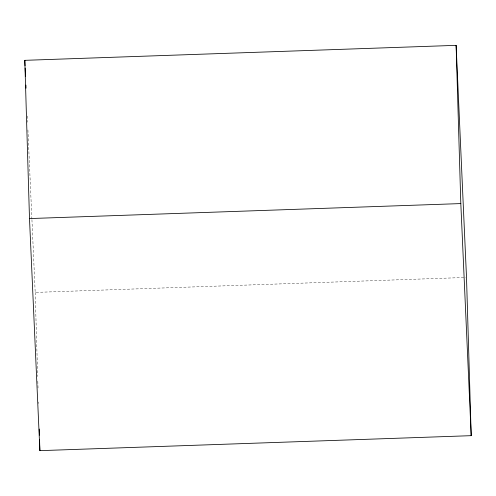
<?xml version="1.0" encoding="UTF-8"?>
<svg xmlns="http://www.w3.org/2000/svg" width="496" height="496" viewBox="0 0 496 496"><rect width="100%" height="100%" fill="white"/><g stroke="black" fill="none" stroke-linecap="round" stroke-linejoin="round"><path stroke-width="0.37" stroke-dasharray="2.48 1.86" d="M31.936 219.697L35.191 292.417L465.732 277.456M27.292 116.033L27.571 122.221M27.919 129.958L31.899 218.922M35.191 292.417L37.684 376.551M37.826 381.182L38.074 389.676M38.44 402.027L38.49 403.57"/><path stroke-width="0.74" d="M24.8 60.332L456.115 45.347L466.507 277.431L471.2 435.668L39.885 450.653L29.493 218.569L24.8 60.332L25.042 65.745M29.493 218.569L460.809 203.583L471.2 435.668M25.147 68.064L25.525 76.576M25.91 85.083L26.046 88.183M456.115 45.347L460.809 203.583M39.246 429.04L39.426 435.215M39.562 439.847L39.885 450.653"/></g></svg>
